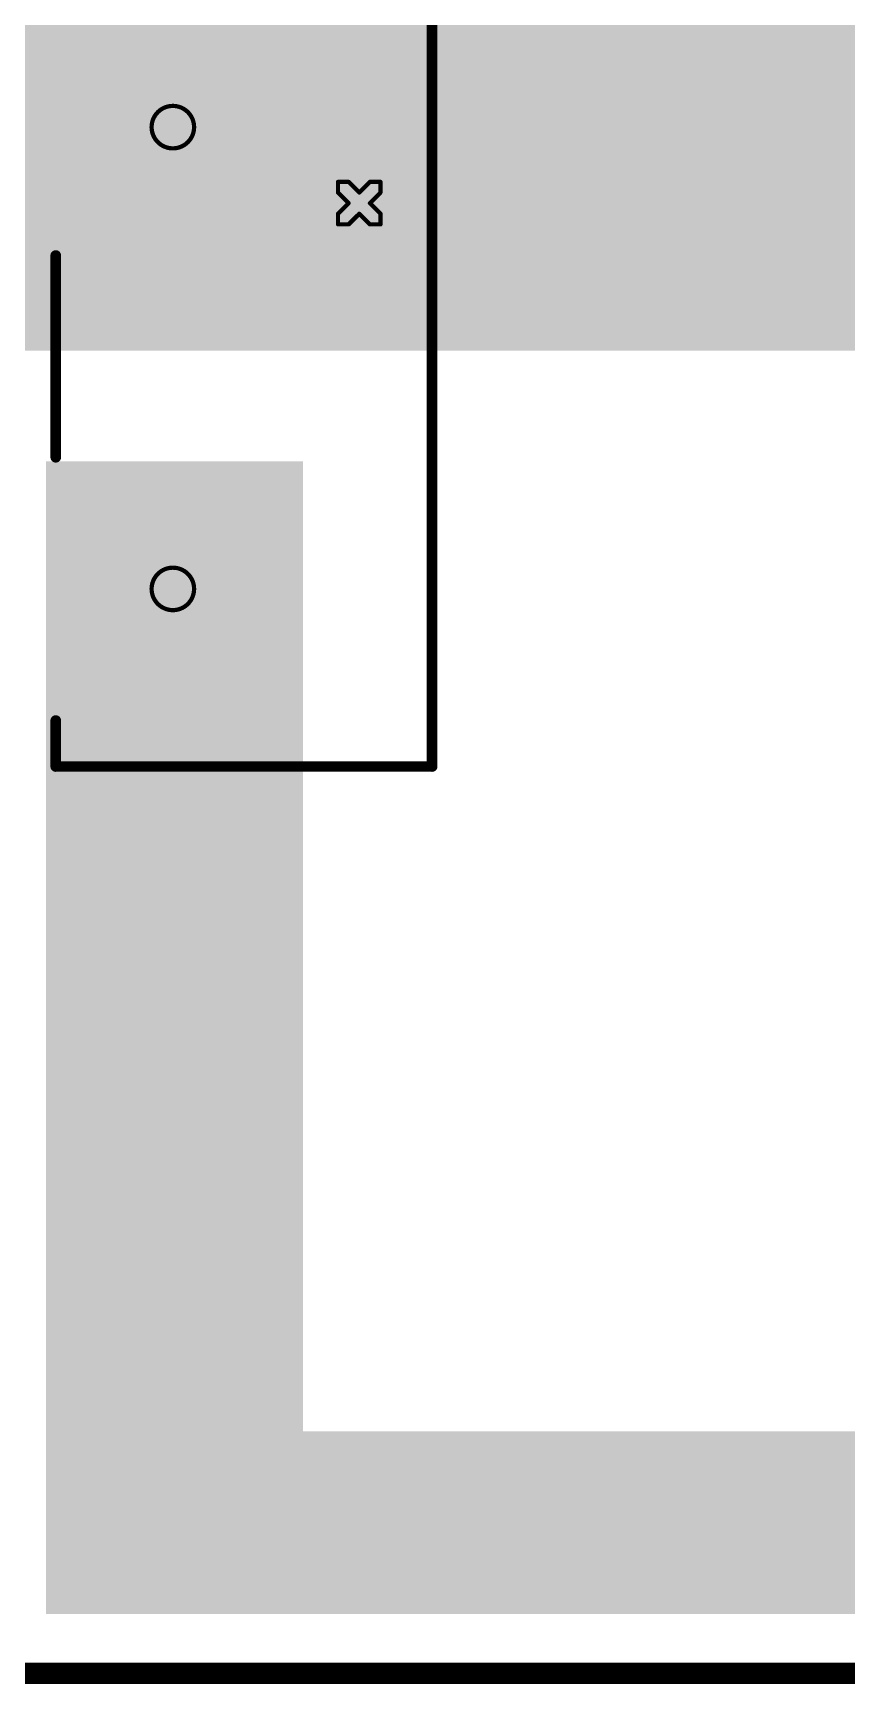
# Model space of a CAD drawing. Header units: inches. Extents: x 0 to 282, y 0 to 91.
# Drawn here: x 25.07 to 34.8, y -0.13 to 19.63 of the extents above; entities that cross this region are included whole.
import ezdxf

# ---------------------------------------------------------------- set-up
doc = ezdxf.new("R2010")
doc.units = ezdxf.units.IN
for name, color, linetype in [('Board Outline', 216, 'Continuous'), ('Bottom Layer', 5, 'Continuous'), ('Bottom Solder', 6, 'Continuous'), ('Drill Drawing', 1, 'Continuous'), ('Multi-Layer', 9, 'Continuous'), ('Pad Holes', 156, 'Continuous'), ('Top Layer', 1, 'Continuous'), ('Top Overlay', 2, 'Continuous'), ('Top Solder', 216, 'Continuous'), ('Via Holes', 16, 'Continuous')]:
    doc.layers.add(name, color=color, linetype=linetype)

# ---------------------------------------------------------------- blocks, each defined once
blk = doc.blocks.new('TOP3_1')
at = {"layer": 'Bottom Layer'}
blk.add_hatch(color=5, dxfattribs=at).paths.add_polyline_path([(-6.925, 1.4), (-4.125, 1.4), (-4.125, -1.4), (-6.925, -1.4)])
h = blk.add_hatch(color=5, dxfattribs=at)
edge = h.paths.add_edge_path()
edge.add_arc((0, 0), 1.4, 0, 360)
h = blk.add_hatch(color=5, dxfattribs=at)
edge = h.paths.add_edge_path()
edge.add_arc((5.525, 0), 1.4, 0, 360)
at = {"layer": 'Bottom Solder'}
blk.add_hatch(color=6, dxfattribs=at).paths.add_polyline_path([(-7.027, 1.502), (-4.023, 1.502), (-4.023, -1.502), (-7.027, -1.502)])
h = blk.add_hatch(color=6, dxfattribs=at)
edge = h.paths.add_edge_path()
edge.add_arc((0, 0), 1.502, 0, 360)
h = blk.add_hatch(color=6, dxfattribs=at)
edge = h.paths.add_edge_path()
edge.add_arc((5.525, 0), 1.502, 0, 360)
at = {"layer": 'Multi-Layer'}
blk.add_hatch(color=9, dxfattribs=at).paths.add_polyline_path([(-6.925, 1.4), (-4.125, 1.4), (-4.125, -1.4), (-6.925, -1.4)])
h = blk.add_hatch(color=9, dxfattribs=at)
edge = h.paths.add_edge_path()
edge.add_arc((0, 0), 1.4, 0, 360)
h = blk.add_hatch(color=9, dxfattribs=at)
edge = h.paths.add_edge_path()
edge.add_arc((5.525, 0), 1.4, 0, 360)
at = {"layer": 'Pad Holes'}
h = blk.add_hatch(color=7, dxfattribs=at)
edge = h.paths.add_edge_path()
edge.add_arc((-5.525, 0), 0.815, 0, 360)
h = blk.add_hatch(color=7, dxfattribs=at)
edge = h.paths.add_edge_path()
edge.add_arc((0, 0), 0.815, 0, 360)
h = blk.add_hatch(color=7, dxfattribs=at)
edge = h.paths.add_edge_path()
edge.add_arc((5.525, 0), 0.815, 0, 360)
at = {"layer": 'Top Layer'}
blk.add_hatch(color=1, dxfattribs=at).paths.add_polyline_path([(-6.925, 1.4), (-4.125, 1.4), (-4.125, -1.4), (-6.925, -1.4)])
h = blk.add_hatch(color=1, dxfattribs=at)
edge = h.paths.add_edge_path()
edge.add_arc((0, 0), 1.4, 0, 360)
h = blk.add_hatch(color=1, dxfattribs=at)
edge = h.paths.add_edge_path()
edge.add_arc((5.525, 0), 1.4, 0, 360)
at = {"layer": 'Top Solder'}
blk.add_hatch(color=216, dxfattribs=at).paths.add_polyline_path([(-7.027, 1.502), (-4.023, 1.502), (-4.023, -1.502), (-7.027, -1.502)])
h = blk.add_hatch(color=216, dxfattribs=at)
edge = h.paths.add_edge_path()
edge.add_arc((0, 0), 1.502, 0, 360)
h = blk.add_hatch(color=216, dxfattribs=at)
edge = h.paths.add_edge_path()
edge.add_arc((5.525, 0), 1.502, 0, 360)
at = {"layer": 'Top Overlay'}
for points, const_width in [([(7.65, 3.1), (-7.65, 3.1)], 0.127), ([(-7.65, -1.4), (-7.65, 3.1)], 0.127), ([(7.65, -1.4), (7.65, 3.1)], 0.127), ([(-7.887, -0.038), (-8.014, 0.089)], 0.254), ([(-8.014, -0.165), (-8.014, 0.089)], 0.254), ([(-8.014, -0.165), (-7.887, -0.038)], 0.254), ([(-7.1, -1.4), (-7.65, -1.4)], 0.127), ([(-1.536, -1.4), (-3.95, -1.4)], 0.127), ([(3.95, -1.4), (1.536, -1.4)], 0.127), ([(7.65, -1.4), (7.1, -1.4)], 0.127)]:
    blk.add_lwpolyline(points, dxfattribs=dict(at, const_width=const_width))
for points, const_width in [([(-7.682, 3.1, 1), (-7.618, 3.1, 1)], 0.0635), ([(-7.682, 3.1, 1), (-7.618, 3.1, 1)], 0.0635), ([(7.618, 3.1, 1), (7.682, 3.1, 1)], 0.0635), ([(7.618, 3.1, 1), (7.682, 3.1, 1)], 0.0635), ([(-8.077, 0.089, 1), (-7.95, 0.089, 1)], 0.127), ([(-8.077, 0.089, 1), (-7.95, 0.089, 1)], 0.127), ([(-7.95, -0.038, 1), (-7.823, -0.038, 1)], 0.127), ([(-7.95, -0.038, 1), (-7.823, -0.038, 1)], 0.127), ([(-8.077, -0.165, 1), (-7.95, -0.165, 1)], 0.127), ([(-8.077, -0.165, 1), (-7.95, -0.165, 1)], 0.127), ([(-7.682, -1.4, 1), (-7.618, -1.4, 1)], 0.0635), ([(-7.682, -1.4, 1), (-7.618, -1.4, 1)], 0.0635), ([(-7.132, -1.4, 1), (-7.068, -1.4, 1)], 0.0635), ([(-3.982, -1.4, 1), (-3.918, -1.4, 1)], 0.0635), ([(-1.568, -1.4, 1), (-1.504, -1.4, 1)], 0.0635), ([(1.504, -1.4, 1), (1.568, -1.4, 1)], 0.0635), ([(3.918, -1.4, 1), (3.982, -1.4, 1)], 0.0635), ([(7.068, -1.4, 1), (7.132, -1.4, 1)], 0.0635), ([(7.618, -1.4, 1), (7.682, -1.4, 1)], 0.0635), ([(7.618, -1.4, 1), (7.682, -1.4, 1)], 0.0635)]:
    blk.add_lwpolyline(points, format="xyb", close=True, dxfattribs=dict(at, const_width=const_width))

msp = doc.modelspace()

# ---------------------------------------------------------------- hatches: boundary and pattern name
at = {"layer": 'Bottom Layer'}
msp.add_hatch(color=5, dxfattribs=at).paths.add_polyline_path([(15.215, 15.824), (43.155, 15.824), (43.155, 21.361), (15.215, 21.361)])
h = msp.add_hatch(color=5, dxfattribs=at)
edge = h.paths.add_edge_path()
edge.add_arc((28.967, 17.591), 0.3, 0, 360)
at = {"layer": 'Bottom Solder'}
h = msp.add_hatch(color=6, dxfattribs=at)
edge = h.paths.add_edge_path()
edge.add_arc((28.967, 17.591), 0.402, 0, 360)
at = {"layer": 'Top Layer'}
for points in [[(15.215, 15.824), (43.155, 15.824), (43.155, 21.361), (15.215, 21.361)], [(25.222, 0.711), (28.296, 0.711), (28.296, 14.503), (25.222, 14.503)], [(25.222, 0.711), (54.077, 0.711), (54.077, 2.896), (25.222, 2.896)]]:
    msp.add_hatch(color=1, dxfattribs=at).paths.add_polyline_path(points)
h = msp.add_hatch(color=1, dxfattribs=at)
edge = h.paths.add_edge_path()
edge.add_arc((28.967, 17.591), 0.3, 0, 360)
at = {"layer": 'Top Solder'}
h = msp.add_hatch(color=216, dxfattribs=at)
edge = h.paths.add_edge_path()
edge.add_arc((28.967, 17.591), 0.402, 0, 360)
at = {"layer": 'Via Holes'}
h = msp.add_hatch(color=7, dxfattribs=at)
edge = h.paths.add_edge_path()
edge.add_arc((28.967, 17.591), 0.15, 0, 360)

# ---------------------------------------------------------------- linework, layer by layer
at = {"layer": 'Board Outline', "const_width": 0.254}
msp.add_lwpolyline([(0, 0), (61, 0)], dxfattribs=at)
at = {"layer": 'Drill Drawing'}
for points, const_width in [([(26.992, 18.5, 1), (26.484, 18.5, 1)], 0.0508), ([(26.471, 18.5, 1), (26.497, 18.5, 1)], 0.0254), ([(26.979, 18.5, 1), (27.005, 18.5, 1)], 0.0254), ([(28.7, 17.845, 1), (28.725, 17.845, 1)], 0.0254), ([(28.7, 17.845, 1), (28.725, 17.845, 1)], 0.0254), ([(28.827, 17.845, 1), (28.852, 17.845, 1)], 0.0254), ([(28.827, 17.845, 1), (28.852, 17.845, 1)], 0.0254), ([(29.081, 17.845, 1), (29.106, 17.845, 1)], 0.0254), ([(29.081, 17.845, 1), (29.106, 17.845, 1)], 0.0254), ([(29.208, 17.845, 1), (29.233, 17.845, 1)], 0.0254), ([(29.208, 17.845, 1), (29.233, 17.845, 1)], 0.0254), ([(28.7, 17.718, 1), (28.725, 17.718, 1)], 0.0254), ([(28.7, 17.718, 1), (28.725, 17.718, 1)], 0.0254), ([(28.827, 17.591, 1), (28.852, 17.591, 1)], 0.0254), ([(28.827, 17.591, 1), (28.852, 17.591, 1)], 0.0254), ([(28.954, 17.718, 1), (28.979, 17.718, 1)], 0.0254), ([(28.954, 17.718, 1), (28.979, 17.718, 1)], 0.0254), ([(29.081, 17.591, 1), (29.106, 17.591, 1)], 0.0254), ([(29.081, 17.591, 1), (29.106, 17.591, 1)], 0.0254), ([(29.208, 17.718, 1), (29.233, 17.718, 1)], 0.0254), ([(29.208, 17.718, 1), (29.233, 17.718, 1)], 0.0254), ([(28.7, 17.464, 1), (28.725, 17.464, 1)], 0.0254), ([(28.7, 17.464, 1), (28.725, 17.464, 1)], 0.0254), ([(28.954, 17.464, 1), (28.979, 17.464, 1)], 0.0254), ([(28.954, 17.464, 1), (28.979, 17.464, 1)], 0.0254), ([(29.208, 17.464, 1), (29.233, 17.464, 1)], 0.0254), ([(29.208, 17.464, 1), (29.233, 17.464, 1)], 0.0254), ([(28.7, 17.337, 1), (28.725, 17.337, 1)], 0.0254), ([(28.7, 17.337, 1), (28.725, 17.337, 1)], 0.0254), ([(28.827, 17.337, 1), (28.852, 17.337, 1)], 0.0254), ([(28.827, 17.337, 1), (28.852, 17.337, 1)], 0.0254), ([(29.081, 17.337, 1), (29.106, 17.337, 1)], 0.0254), ([(29.081, 17.337, 1), (29.106, 17.337, 1)], 0.0254), ([(29.208, 17.337, 1), (29.233, 17.337, 1)], 0.0254), ([(29.208, 17.337, 1), (29.233, 17.337, 1)], 0.0254), ([(26.992, 12.975, 1), (26.484, 12.975, 1)], 0.0508), ([(26.471, 12.975, 1), (26.497, 12.975, 1)], 0.0254), ([(26.979, 12.975, 1), (27.005, 12.975, 1)], 0.0254)]:
    msp.add_lwpolyline(points, format="xyb", close=True, dxfattribs=dict(at, const_width=const_width))
at = {"layer": 'Drill Drawing', "const_width": 0.0508}
for points in [[(28.713, 17.718), (28.713, 17.845)], [(28.713, 17.845), (28.84, 17.845)], [(28.84, 17.845), (28.967, 17.718)], [(28.967, 17.718), (29.094, 17.845)], [(29.094, 17.845), (29.221, 17.845)], [(29.221, 17.718), (29.221, 17.845)], [(28.713, 17.718), (28.84, 17.591)], [(28.713, 17.464), (28.84, 17.591)], [(29.094, 17.591), (29.221, 17.718)], [(29.094, 17.591), (29.221, 17.464)], [(28.713, 17.337), (28.713, 17.464)], [(28.84, 17.337), (28.967, 17.464)], [(28.967, 17.464), (29.094, 17.337)], [(29.221, 17.337), (29.221, 17.464)], [(28.713, 17.337), (28.84, 17.337)], [(29.094, 17.337), (29.221, 17.337)]]:
    msp.add_lwpolyline(points, dxfattribs=at)

# ---------------------------------------------------------------- block references
at = {"rotation": 270}
msp.add_blockref('TOP3_1', (26.738, 18.5), dxfattribs=at)

doc.saveas('drawing.dxf')
